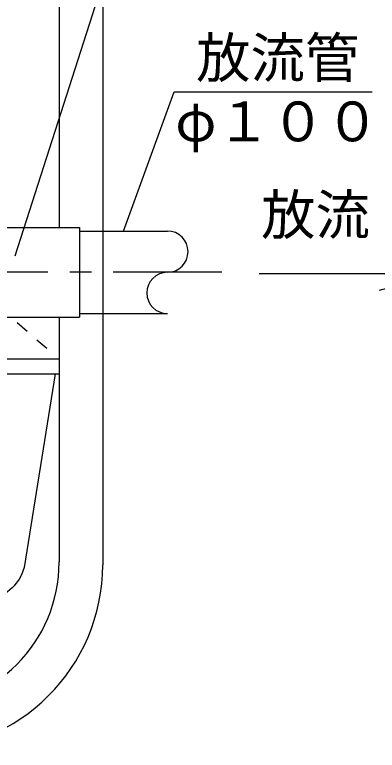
# Model space of a CAD drawing. Units: millimetres, scale not verified. Extents: x -9484 to 7834, y -6381 to 5697.
# Drawn here: x -3822 to -3321, y 175 to 1191 of the extents above; entities that cross this region are included whole.
import ezdxf
from ezdxf.enums import TextEntityAlignment as Align

# ---------------------------------------------------------------- set-up
doc = ezdxf.new("R2010")
doc.units = ezdxf.units.MM
doc.header["$LTSCALE"] = 30
doc.linetypes.add('CHAIN1', pattern=[8, 5, -1, 1, -1])
doc.linetypes.add('DOUBLE_CHAIN1', pattern=[8.8, 5, -1, 0.6, -0.6, 0.6, -1])
doc.layers.add('0-1_KIKI', color=3, linetype='Continuous', lineweight=25)
doc.styles.add('MS Gothic', font='')
doc.styles.get('MS Gothic').set_extended_font_data('MS Gothic')

msp = doc.modelspace()

# ---------------------------------------------------------------- linework, layer by layer
at = {"layer": '0-1_KIKI', "color": 4}
for p, q in [((-3633.8, 1443.42), (-3821.53, 857.22)), ((-3671.54, 891.94), (-3601.71, 1084.05)), ((-3601.71, 1084.05), (-3328.65, 1084.05))]:
    msp.add_line(p, q, dxfattribs=at)
at = {"layer": '0-1_KIKI', "linetype": 'DOUBLE_CHAIN1'}
msp.add_line((-4550.23, 1404.94), (-3760.23, 714.94), dxfattribs=at)
at = {"layer": '0-1_KIKI'}
for p, q in [((-3760.23, 1235.71), (-3760.23, 1054.66)), ((-3760.23, 1234.94), (-3760.23, 896.94)), ((-3700.23, 1238.94), (-3700.23, 430.94)), ((-3732.15, 891.94), (-3610.94, 891.94)), ((-3836.15, 772.94), (-3732.15, 772.94)), ((-3760.23, 772.94), (-3760.23, 434.94)), ((-3732.15, 777.94), (-3610.94, 777.94)), ((-3760.23, 714.94), (-4307.2, 714.94)), ((-4307.2, 694.94), (-3760.23, 694.94)), ((-3765.76, 694.94), (-3808.56, 427.45)), ((-3808.56, 427.45), (-3812.38, 417.27)), ((-3812.38, 417.27), (-3815.59, 411.07))]:
    msp.add_line(p, q, dxfattribs=at)
at = {"layer": '0-1_KIKI', "linetype": 'CHAIN1'}
msp.add_line((-3535.67, 834.94), (-6367.03, 834.94), dxfattribs=at)
at = {"layer": '0-1_KIKI'}
for points in [[(-3836.15, 896.94), (-3732.15, 896.94), (-3732.15, 772.94)], [(-3484.51, 833.19), (-3231.76, 833.19), (-3318.7, 809.89)], [(-3815.59, 411.07), (-3817.59, 408.04), (-3819.86, 405.05), (-3822.41, 402.11), (-3825.21, 399.22), (-3828.23, 396.38), (-3831.51, 393.6), (-3835.04, 390.89), (-3852.05, 378.44)]]:
    msp.add_lwpolyline(points, dxfattribs=at)
for centre, radius, start, end in [((-3610.94, 863.44), 28.5, 270, 90), ((-3610.94, 806.44), 28.5, 90, 270), ((-3960.23, 434.94), 200, 270, 0), ((-3956.23, 430.94), 256, 270, 0)]:
    msp.add_arc(centre, radius, start, end, dxfattribs=at)

# ---------------------------------------------------------------- texts
at = {"layer": '0-1_KIKI', "color": 4, "style": 'MS Gothic'}
for s, p in [('放流管', (-3571.35, 1087.21)), ('φ１００', (-3600.14, 999.26)), ('放流', (-3481.65, 870.45))]:
    msp.add_text(s, height=54.99, dxfattribs=at).set_placement(p, align=Align.BOTTOM_LEFT)

doc.saveas('drawing.dxf')
